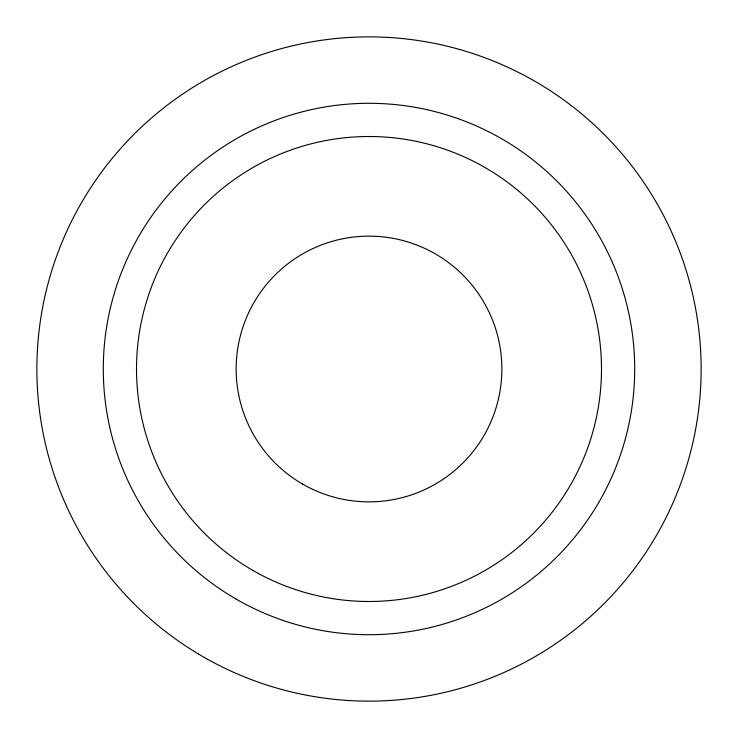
<?xml version="1.0" encoding="UTF-8"?>
<svg xmlns="http://www.w3.org/2000/svg" width="738" height="738" viewBox="0 0 738 738"><rect width="100%" height="100%" fill="white"/><g stroke="black" fill="none" stroke-linecap="round" stroke-linejoin="round"><path stroke-width="1.11" d="M198.725 654.172A332.137 332.137 0 0 0 701.1 373.871A332.137 332.137 0 0 0 207.175 78.957A332.137 332.137 0 0 0 198.725 654.172M236.142 599.108A265.708 265.708 0 0 0 634.708 369A265.708 265.708 0 0 0 236.142 138.892A265.708 265.708 0 0 0 236.142 599.108M302.571 484.054A132.858 132.858 0 0 0 501.858 369A132.858 132.858 0 0 0 302.571 253.946A132.858 132.858 0 0 0 302.571 484.054M252.756 570.345A232.498 232.498 0 0 0 601.498 369A232.498 232.498 0 0 0 252.756 167.655A232.498 232.498 0 0 0 252.756 570.345"/></g></svg>
